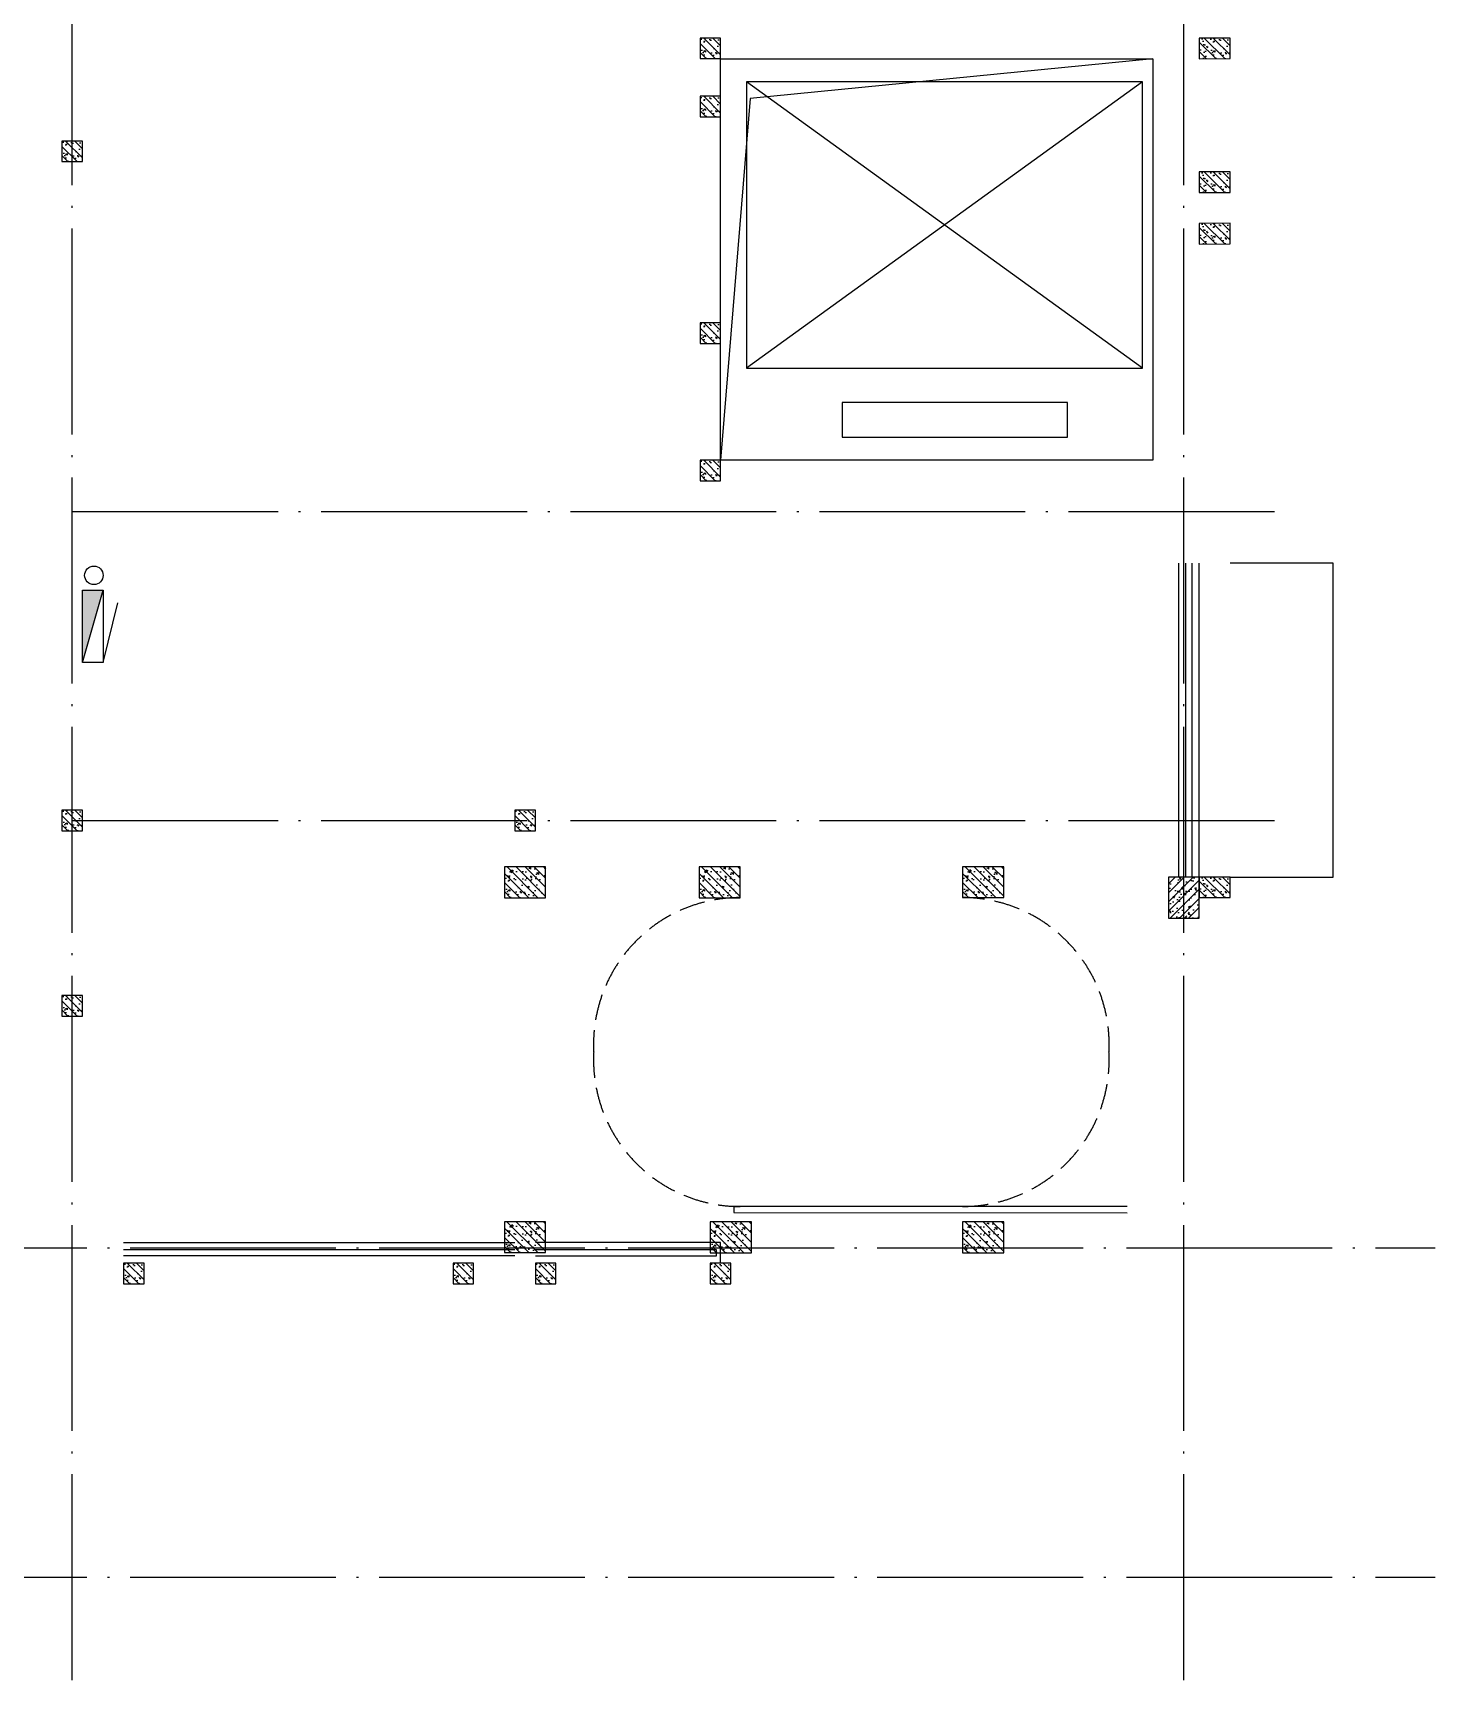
# Model space of a CAD drawing. Extents: x 6843040 to 15500510, y -6507076 to -4940511.
# Drawn here: x 7965534 to 7979156, y -5554702 to -5538702 of the extents above; entities that cross this region are included whole.
import ezdxf

# ---------------------------------------------------------------- set-up
doc = ezdxf.new("R2010")
doc.units = 0
doc.header["$LTSCALE"] = 1000
doc.header["$MEASUREMENT"] = 0
doc.linetypes.add('DASH', pattern=[0.35, 0.25, -0.1])
doc.linetypes.add('DOTE', pattern=[2.42, 2, -0.2, 0.02, -0.2])
for name, color, linetype in [('COLUMN', 10, 'Continuous'), ('DOTE', 8, 'DOTE'), ('E_LINE_6', 11, 'Continuous'), ('EQUIP_消火栓', 7, 'Continuous'), ('EVTR', 2, 'Continuous'), ('FLOOR', 9, 'Continuous'), ('plan-1', 40, 'Continuous'), ('PUB_HATCH', 8, 'Continuous'), ('RAIL', 163, 'Continuous'), ('STAIR', 2, 'Continuous'), ('VPIPE-消防', 1, 'Continuous'), ('建筑细线', 5, 'Continuous')]:
    doc.layers.add(name, color=color, linetype=linetype)

# ---------------------------------------------------------------- blocks, each defined once
blk = doc.blocks.new('1夹层GZ')
at = {"layer": 'PUB_HATCH'}
h = blk.add_hatch(dxfattribs=at)
h.set_pattern_fill('钢筋混凝土', color=256, scale=25, angle=90, style=0)
h.set_pattern_definition([(134.999998, (-1317475.31, -252421.964), (-44.194175, -44.194172), []), (140, (-1317475.31, -252421.96), (15.68804, 179.315045), [18.75, -206.25]), (85, (-1317475.3, -252421.96), (-188.048035, -34.68783), [15, -165]), (190.4514, (-1317474, -252407.02), (-172.35988, 144.62735), [15.93505, -175.28553]), (136.1842, (-1317525.3, -252421.96), (41.37976, 266.81026), [28.125, -309.375]), (186.6356, (-1317521.86, -252399.73), (-243.52946, 233.66568), [23.90257, -262.92825]), (81.1842, (-1317525.3, -252421.96), (-243.52964, 233.6655), [22.5, -247.5]), (111, (-1317512.81, -252396.96), (100.65473, 149.22676), [18.75, -206.25]), (56, (-1317512.8, -252396.96), (-181.28751, 60.82884), [15, -165]), (161.4514, (-1317504.42, -252384.53), (-80.63262, 210.05566), [15.93505, -175.28553]), (127.499998, (-1317475.31, -252421.964), (-83.223463, 3.039967), [0, -163, 0, -167.5, 0, -165.625]), (97.499998, (-1317475.31, -252421.96), (-98.602926, 65.767388), [0, -95.5, 0, -159.25, 0, -63.125]), (57.499998, (-1317475.31, -252477.714), (5.638722, 133.455609), [0, -62.5, 0, -195, 0, -258.75]), (47.499998, (-1317475.31, -252502.71), (-25.02624, 145.796543), [0, -81.25, 0, -129.5, 0, -183.75])])
edge = h.paths.add_edge_path()
edge.add_line((-1011059, 15060), (-1011259, 15060))
edge.add_line((-1011059, 15060), (-1011059, 15260))
edge.add_line((-1011059, 15260), (-1011259, 15260))
edge.add_line((-1011259, 15260), (-1011259, 15060))
h = blk.add_hatch(dxfattribs=at)
h.set_pattern_fill('钢筋混凝土', color=256, scale=25, angle=90, style=0)
h.set_pattern_definition([(134.999998, (-1312525.336, -252421.96), (-44.194175, -44.194172), []), (140, (-1312525.34, -252421.96), (15.68804, 179.315045), [18.75, -206.25]), (85, (-1312525.34, -252421.96), (-188.048035, -34.68783), [15, -165]), (190.4514, (-1312524.03, -252407.02), (-172.35988, 144.62735), [15.93505, -175.28553]), (136.1842, (-1312575.34, -252421.96), (41.37976, 266.81026), [28.125, -309.375]), (186.6356, (-1312571.9, -252399.73), (-243.52946, 233.66568), [23.90257, -262.92825]), (81.1842, (-1312575.34, -252421.96), (-243.52964, 233.6655), [22.5, -247.5]), (111, (-1312562.84, -252396.96), (100.65473, 149.22676), [18.75, -206.25]), (56, (-1312562.84, -252396.96), (-181.28751, 60.82884), [15, -165]), (161.4514, (-1312554.45, -252384.53), (-80.63262, 210.05566), [15.93505, -175.28553]), (127.499998, (-1312525.336, -252421.96), (-83.223463, 3.039967), [0, -163, 0, -167.5, 0, -165.625]), (97.499998, (-1312525.34, -252421.96), (-98.602926, 65.767388), [0, -95.5, 0, -159.25, 0, -63.125]), (57.499998, (-1312525.336, -252477.71), (5.638722, 133.455609), [0, -62.5, 0, -195, 0, -258.75]), (47.499998, (-1312525.34, -252502.71), (-25.02624, 145.796543), [0, -81.25, 0, -129.5, 0, -183.75])])
edge = h.paths.add_edge_path()
edge.add_line((-1006109, 15060), (-1006409, 15059))
edge.add_line((-1006109, 15060), (-1006109, 15260))
edge.add_line((-1006109, 15260), (-1006409, 15259))
edge.add_line((-1006409, 15259), (-1006409, 15059))
h = blk.add_hatch(dxfattribs=at)
h.set_pattern_fill('钢筋混凝土', color=256, scale=25, angle=90, style=0)
h.set_pattern_definition([(134.999998, (-1317475.336, -252987.364), (-44.194175, -44.194172), []), (140, (-1317475.34, -252987.36), (15.68804, 179.315045), [18.75, -206.25]), (85, (-1317475.34, -252987.36), (-188.048035, -34.68783), [15, -165]), (190.4514, (-1317474.03, -252972.42), (-172.35988, 144.62735), [15.93505, -175.28553]), (136.1842, (-1317525.34, -252987.36), (41.37976, 266.81026), [28.125, -309.375]), (186.6356, (-1317521.9, -252965.13), (-243.52946, 233.66568), [23.90257, -262.92825]), (81.1842, (-1317525.34, -252987.36), (-243.52964, 233.6655), [22.5, -247.5]), (111, (-1317512.84, -252962.36), (100.65473, 149.22676), [18.75, -206.25]), (56, (-1317512.84, -252962.36), (-181.28751, 60.82884), [15, -165]), (161.4514, (-1317504.45, -252949.93), (-80.63262, 210.05566), [15.93505, -175.28553]), (127.499998, (-1317475.336, -252987.364), (-83.223463, 3.039967), [0, -163, 0, -167.5, 0, -165.625]), (97.499998, (-1317475.34, -252987.36), (-98.602926, 65.767388), [0, -95.5, 0, -159.25, 0, -63.125]), (57.499998, (-1317475.336, -253043.114), (5.638722, 133.455609), [0, -62.5, 0, -195, 0, -258.75]), (47.499998, (-1317475.34, -253068.11), (-25.02624, 145.796543), [0, -81.25, 0, -129.5, 0, -183.75])])
edge = h.paths.add_edge_path()
edge.add_line((-1011059, 14494), (-1011259, 14494))
edge.add_line((-1011059, 14494), (-1011059, 14694))
edge.add_line((-1011059, 14694), (-1011259, 14694))
edge.add_line((-1011259, 14694), (-1011259, 14494))
h = blk.add_hatch(dxfattribs=at)
h.set_pattern_fill('钢筋混凝土', color=256, scale=25, angle=90, style=0)
h.set_pattern_definition([(134.999998, (-1323675.3, -253422.364), (-44.194175, -44.194172), []), (140, (-1323675.3, -253422.36), (15.68804, 179.315045), [18.75, -206.25]), (85, (-1323675.3, -253422.36), (-188.048035, -34.68783), [15, -165]), (190.4514, (-1323674, -253407.42), (-172.35988, 144.62735), [15.93505, -175.28553]), (136.1842, (-1323725.3, -253422.36), (41.37976, 266.81026), [28.125, -309.375]), (186.6356, (-1323721.85, -253400.13), (-243.52946, 233.66568), [23.90257, -262.92825]), (81.1842, (-1323725.3, -253422.36), (-243.52964, 233.6655), [22.5, -247.5]), (111, (-1323712.8, -253397.36), (100.65473, 149.22676), [18.75, -206.25]), (56, (-1323712.8, -253397.36), (-181.28751, 60.82884), [15, -165]), (161.4514, (-1323704.42, -253384.93), (-80.63262, 210.05566), [15.93505, -175.28553]), (127.499998, (-1323675.3, -253422.364), (-83.223463, 3.039967), [0, -163, 0, -167.5, 0, -165.625]), (97.499998, (-1323675.3, -253422.36), (-98.602926, 65.767388), [0, -95.5, 0, -159.25, 0, -63.125]), (57.499998, (-1323675.3, -253478.114), (5.638722, 133.455609), [0, -62.5, 0, -195, 0, -258.75]), (47.499998, (-1323675.3, -253503.11), (-25.02624, 145.796543), [0, -81.25, 0, -129.5, 0, -183.75])])
edge = h.paths.add_edge_path()
edge.add_line((-1017259, 14059), (-1017459, 14059))
edge.add_line((-1017259, 14059), (-1017259, 14259))
edge.add_line((-1017259, 14259), (-1017459, 14259))
edge.add_line((-1017459, 14259), (-1017459, 14059))
h = blk.add_hatch(dxfattribs=at)
h.set_pattern_fill('钢筋混凝土', color=256, scale=25, angle=90, style=0)
h.set_pattern_definition([(134.999998, (-1312525.336, -253721.966), (-44.194175, -44.194172), []), (140, (-1312525.34, -253721.97), (15.68804, 179.315045), [18.75, -206.25]), (85, (-1312525.34, -253721.97), (-188.048035, -34.68783), [15, -165]), (190.4514, (-1312524.03, -253707.02), (-172.35988, 144.62735), [15.93505, -175.28553]), (136.1842, (-1312575.34, -253721.97), (41.37976, 266.81026), [28.125, -309.375]), (186.6356, (-1312571.9, -253699.73), (-243.52946, 233.66568), [23.90257, -262.92825]), (81.1842, (-1312575.34, -253721.97), (-243.52964, 233.6655), [22.5, -247.5]), (111, (-1312562.84, -253696.97), (100.65473, 149.22676), [18.75, -206.25]), (56, (-1312562.84, -253696.97), (-181.28751, 60.82884), [15, -165]), (161.4514, (-1312554.45, -253684.53), (-80.63262, 210.05566), [15.93505, -175.28553]), (127.499998, (-1312525.336, -253721.966), (-83.223463, 3.039967), [0, -163, 0, -167.5, 0, -165.625]), (97.499998, (-1312525.34, -253721.97), (-98.602926, 65.767388), [0, -95.5, 0, -159.25, 0, -63.125]), (57.499998, (-1312525.336, -253777.716), (5.638722, 133.455609), [0, -62.5, 0, -195, 0, -258.75]), (47.499998, (-1312525.34, -253802.72), (-25.02624, 145.796543), [0, -81.25, 0, -129.5, 0, -183.75])])
edge = h.paths.add_edge_path()
edge.add_line((-1006109, 13760), (-1006409, 13759))
edge.add_line((-1006109, 13760), (-1006109, 13960))
edge.add_line((-1006109, 13960), (-1006409, 13959))
edge.add_line((-1006409, 13959), (-1006409, 13759))
h = blk.add_hatch(dxfattribs=at)
h.set_pattern_fill('钢筋混凝土', color=256, scale=25, angle=90, style=0)
h.set_pattern_definition([(134.999998, (-1312525.336, -254221.966), (-44.194175, -44.194172), []), (140, (-1312525.34, -254221.97), (15.68804, 179.315045), [18.75, -206.25]), (85, (-1312525.34, -254221.97), (-188.048035, -34.68783), [15, -165]), (190.4514, (-1312524.03, -254207.02), (-172.35988, 144.62735), [15.93505, -175.28553]), (136.1842, (-1312575.34, -254221.97), (41.37976, 266.81026), [28.125, -309.375]), (186.6356, (-1312571.9, -254199.73), (-243.52946, 233.66568), [23.90257, -262.92825]), (81.1842, (-1312575.34, -254221.97), (-243.52964, 233.6655), [22.5, -247.5]), (111, (-1312562.84, -254196.97), (100.65473, 149.22676), [18.75, -206.25]), (56, (-1312562.84, -254196.97), (-181.28751, 60.82884), [15, -165]), (161.4514, (-1312554.45, -254184.53), (-80.63262, 210.05566), [15.93505, -175.28553]), (127.499998, (-1312525.336, -254221.966), (-83.223463, 3.039967), [0, -163, 0, -167.5, 0, -165.625]), (97.499998, (-1312525.34, -254221.97), (-98.602926, 65.767388), [0, -95.5, 0, -159.25, 0, -63.125]), (57.499998, (-1312525.336, -254277.716), (5.638722, 133.455609), [0, -62.5, 0, -195, 0, -258.75]), (47.499998, (-1312525.34, -254302.72), (-25.02624, 145.796543), [0, -81.25, 0, -129.5, 0, -183.75])])
edge = h.paths.add_edge_path()
edge.add_line((-1006109, 13260), (-1006409, 13259))
edge.add_line((-1006109, 13260), (-1006109, 13460))
edge.add_line((-1006109, 13460), (-1006409, 13459))
edge.add_line((-1006409, 13459), (-1006409, 13259))
h = blk.add_hatch(dxfattribs=at)
h.set_pattern_fill('钢筋混凝土', color=256, scale=25, angle=90, style=0)
h.set_pattern_definition([(134.999998, (-1317475.336, -255187.364), (-44.194175, -44.194172), []), (140, (-1317475.34, -255187.36), (15.68804, 179.315045), [18.75, -206.25]), (85, (-1317475.34, -255187.36), (-188.048035, -34.68783), [15, -165]), (190.4514, (-1317474.03, -255172.42), (-172.35988, 144.62735), [15.93505, -175.28553]), (136.1842, (-1317525.34, -255187.36), (41.37976, 266.81026), [28.125, -309.375]), (186.6356, (-1317521.9, -255165.13), (-243.52946, 233.66568), [23.90257, -262.92825]), (81.1842, (-1317525.34, -255187.36), (-243.52964, 233.6655), [22.5, -247.5]), (111, (-1317512.84, -255162.36), (100.65473, 149.22676), [18.75, -206.25]), (56, (-1317512.84, -255162.36), (-181.28751, 60.82884), [15, -165]), (161.4514, (-1317504.45, -255149.93), (-80.63262, 210.05566), [15.93505, -175.28553]), (127.499998, (-1317475.336, -255187.364), (-83.223463, 3.039967), [0, -163, 0, -167.5, 0, -165.625]), (97.499998, (-1317475.34, -255187.36), (-98.602926, 65.767388), [0, -95.5, 0, -159.25, 0, -63.125]), (57.499998, (-1317475.336, -255243.114), (5.638722, 133.455609), [0, -62.5, 0, -195, 0, -258.75]), (47.499998, (-1317475.34, -255268.11), (-25.02624, 145.796543), [0, -81.25, 0, -129.5, 0, -183.75])])
edge = h.paths.add_edge_path()
edge.add_line((-1011059, 12294), (-1011259, 12294))
edge.add_line((-1011059, 12294), (-1011059, 12494))
edge.add_line((-1011059, 12494), (-1011259, 12494))
edge.add_line((-1011259, 12494), (-1011259, 12294))
h = blk.add_hatch(dxfattribs=at)
h.set_pattern_fill('钢筋混凝土', color=256, scale=25, angle=90, style=0)
h.set_pattern_definition([(134.999998, (-1317475.31, -256522.364), (-44.194175, -44.194172), []), (140, (-1317475.31, -256522.36), (15.68804, 179.315045), [18.75, -206.25]), (85, (-1317475.3, -256522.36), (-188.048035, -34.68783), [15, -165]), (190.4514, (-1317474, -256507.42), (-172.35988, 144.62735), [15.93505, -175.28553]), (136.1842, (-1317525.3, -256522.36), (41.37976, 266.81026), [28.125, -309.375]), (186.6356, (-1317521.86, -256500.13), (-243.52946, 233.66568), [23.90257, -262.92825]), (81.1842, (-1317525.3, -256522.36), (-243.52964, 233.6655), [22.5, -247.5]), (111, (-1317512.81, -256497.36), (100.65473, 149.22676), [18.75, -206.25]), (56, (-1317512.8, -256497.36), (-181.28751, 60.82884), [15, -165]), (161.4514, (-1317504.42, -256484.93), (-80.63262, 210.05566), [15.93505, -175.28553]), (127.499998, (-1317475.31, -256522.364), (-83.223463, 3.039967), [0, -163, 0, -167.5, 0, -165.625]), (97.499998, (-1317475.31, -256522.36), (-98.602926, 65.767388), [0, -95.5, 0, -159.25, 0, -63.125]), (57.499998, (-1317475.31, -256578.114), (5.638722, 133.455609), [0, -62.5, 0, -195, 0, -258.75]), (47.499998, (-1317475.31, -256603.11), (-25.02624, 145.796543), [0, -81.25, 0, -129.5, 0, -183.75])])
edge = h.paths.add_edge_path()
edge.add_line((-1011059, 10959), (-1011259, 10959))
edge.add_line((-1011059, 10959), (-1011059, 11159))
edge.add_line((-1011059, 11159), (-1011259, 11159))
edge.add_line((-1011259, 11159), (-1011259, 10959))
h = blk.add_hatch(dxfattribs=at)
h.set_pattern_fill('钢筋混凝土', color=256, scale=25, angle=90, style=0)
h.set_pattern_definition([(134.999998, (-1323675.3, -259922.364), (-44.194175, -44.194172), []), (140, (-1323675.3, -259922.36), (15.68804, 179.315045), [18.75, -206.25]), (85, (-1323675.3, -259922.36), (-188.048035, -34.68783), [15, -165]), (190.4514, (-1323674, -259907.42), (-172.35988, 144.62735), [15.93505, -175.28553]), (136.1842, (-1323725.3, -259922.36), (41.37976, 266.81026), [28.125, -309.375]), (186.6356, (-1323721.85, -259900.13), (-243.52946, 233.66568), [23.90257, -262.92825]), (81.1842, (-1323725.3, -259922.36), (-243.52964, 233.6655), [22.5, -247.5]), (111, (-1323712.8, -259897.36), (100.65473, 149.22676), [18.75, -206.25]), (56, (-1323712.8, -259897.36), (-181.28751, 60.82884), [15, -165]), (161.4514, (-1323704.41, -259884.93), (-80.63262, 210.05566), [15.93505, -175.28553]), (127.499998, (-1323675.3, -259922.364), (-83.223463, 3.039967), [0, -163, 0, -167.5, 0, -165.625]), (97.499998, (-1323675.3, -259922.36), (-98.602926, 65.767388), [0, -95.5, 0, -159.25, 0, -63.125]), (57.499998, (-1323675.3, -259978.114), (5.638722, 133.455609), [0, -62.5, 0, -195, 0, -258.75]), (47.499998, (-1323675.3, -260003.11), (-25.02624, 145.796543), [0, -81.25, 0, -129.5, 0, -183.75])])
edge = h.paths.add_edge_path()
edge.add_line((-1017259, 7559), (-1017459, 7559))
edge.add_line((-1017259, 7559), (-1017259, 7759))
edge.add_line((-1017259, 7759), (-1017459, 7759))
edge.add_line((-1017459, 7759), (-1017459, 7559))
h = blk.add_hatch(dxfattribs=at)
h.set_pattern_fill('钢筋混凝土', color=256, scale=25, angle=90, style=0)
h.set_pattern_definition([(134.999998, (-1319275.305, -259922.364), (-44.194175, -44.194172), []), (140, (-1319275.3, -259922.36), (15.68804, 179.315045), [18.75, -206.25]), (85, (-1319275.3, -259922.36), (-188.048035, -34.68783), [15, -165]), (190.4514, (-1319274, -259907.42), (-172.35988, 144.62735), [15.93505, -175.28553]), (136.1842, (-1319325.3, -259922.36), (41.37976, 266.81026), [28.125, -309.375]), (186.6356, (-1319321.86, -259900.13), (-243.52946, 233.66568), [23.90257, -262.92825]), (81.1842, (-1319325.3, -259922.36), (-243.52964, 233.6655), [22.5, -247.5]), (111, (-1319312.8, -259897.36), (100.65473, 149.22676), [18.75, -206.25]), (56, (-1319312.8, -259897.36), (-181.28751, 60.82884), [15, -165]), (161.4514, (-1319304.42, -259884.93), (-80.63262, 210.05566), [15.93505, -175.28553]), (127.499998, (-1319275.305, -259922.364), (-83.223463, 3.039967), [0, -163, 0, -167.5, 0, -165.625]), (97.499998, (-1319275.305, -259922.36), (-98.602926, 65.767388), [0, -95.5, 0, -159.25, 0, -63.125]), (57.499998, (-1319275.305, -259978.114), (5.638722, 133.455609), [0, -62.5, 0, -195, 0, -258.75]), (47.499998, (-1319275.3, -260003.11), (-25.02624, 145.796543), [0, -81.25, 0, -129.5, 0, -183.75])])
edge = h.paths.add_edge_path()
edge.add_line((-1012859, 7559), (-1013059, 7559))
edge.add_line((-1012859, 7559), (-1012859, 7759))
edge.add_line((-1012859, 7759), (-1013059, 7759))
edge.add_line((-1013059, 7759), (-1013059, 7559))
h = blk.add_hatch(dxfattribs=at)
h.set_pattern_fill('钢筋混凝土', color=256, scale=25, angle=90, style=0)
h.set_pattern_definition([(134.999998, (-1319375.265, -260572.364), (-44.194175, -44.194172), []), (140, (-1319375.27, -260572.36), (15.68804, 179.315045), [18.75, -206.25]), (85, (-1319375.27, -260572.36), (-188.048035, -34.68783), [15, -165]), (190.4514, (-1319373.96, -260557.42), (-172.35988, 144.62735), [15.93505, -175.28553]), (136.1842, (-1319425.27, -260572.36), (41.37976, 266.81026), [28.125, -309.375]), (186.6356, (-1319421.82, -260550.13), (-243.52946, 233.66568), [23.90257, -262.92825]), (81.1842, (-1319425.27, -260572.36), (-243.52964, 233.6655), [22.5, -247.5]), (111, (-1319412.77, -260547.36), (100.65473, 149.22676), [18.75, -206.25]), (56, (-1319412.77, -260547.36), (-181.28751, 60.82884), [15, -165]), (161.4514, (-1319404.38, -260534.93), (-80.63262, 210.05566), [15.93505, -175.28553]), (127.499998, (-1319375.265, -260572.364), (-83.223463, 3.039967), [0, -163, 0, -167.5, 0, -165.625]), (97.499998, (-1319375.265, -260572.36), (-98.602926, 65.767388), [0, -95.5, 0, -159.25, 0, -63.125]), (57.499998, (-1319375.265, -260628.114), (5.638722, 133.455609), [0, -62.5, 0, -195, 0, -258.75]), (47.499998, (-1319375.27, -260653.11), (-25.02624, 145.796543), [0, -81.25, 0, -129.5, 0, -183.75])])
edge = h.paths.add_edge_path()
edge.add_line((-1012759, 6909), (-1013159, 6909))
edge.add_line((-1012759, 6909), (-1012759, 7209))
edge.add_line((-1012759, 7209), (-1013159, 7209))
edge.add_line((-1013159, 7209), (-1013159, 6909))
h = blk.add_hatch(dxfattribs=at)
h.set_pattern_fill('钢筋混凝土', color=256, scale=25, angle=90, style=0)
h.set_pattern_definition([(134.999998, (-1317485.3, -260572.364), (-44.194175, -44.194172), []), (140, (-1317485.3, -260572.36), (15.68804, 179.315045), [18.75, -206.25]), (85, (-1317485.3, -260572.36), (-188.048035, -34.68783), [15, -165]), (190.4514, (-1317484, -260557.42), (-172.35988, 144.62735), [15.93505, -175.28553]), (136.1842, (-1317535.3, -260572.36), (41.37976, 266.81026), [28.125, -309.375]), (186.6356, (-1317531.85, -260550.13), (-243.52946, 233.66568), [23.90257, -262.92825]), (81.1842, (-1317535.3, -260572.36), (-243.52964, 233.6655), [22.5, -247.5]), (111, (-1317522.8, -260547.36), (100.65473, 149.22676), [18.75, -206.25]), (56, (-1317522.8, -260547.36), (-181.28751, 60.82884), [15, -165]), (161.4514, (-1317514.41, -260534.93), (-80.63262, 210.05566), [15.93505, -175.28553]), (127.499998, (-1317485.3, -260572.364), (-83.223463, 3.039967), [0, -163, 0, -167.5, 0, -165.625]), (97.499998, (-1317485.3, -260572.36), (-98.602926, 65.767388), [0, -95.5, 0, -159.25, 0, -63.125]), (57.499998, (-1317485.3, -260628.114), (5.638722, 133.455609), [0, -62.5, 0, -195, 0, -258.75]), (47.499998, (-1317485.3, -260653.11), (-25.02624, 145.796543), [0, -81.25, 0, -129.5, 0, -183.75])])
edge = h.paths.add_edge_path()
edge.add_line((-1010869, 6909), (-1011269, 6909))
edge.add_line((-1010869, 6909), (-1010869, 7209))
edge.add_line((-1010869, 7209), (-1011269, 7209))
edge.add_line((-1011269, 7209), (-1011269, 6909))
h = blk.add_hatch(dxfattribs=at)
h.set_pattern_fill('钢筋混凝土', color=256, scale=25, angle=90, style=0)
h.set_pattern_definition([(134.999998, (-1314925.3, -260571.964), (-44.194175, -44.194172), []), (140, (-1314925.3, -260571.96), (15.68804, 179.315045), [18.75, -206.25]), (85, (-1314925.3, -260571.96), (-188.048035, -34.68783), [15, -165]), (190.4514, (-1314924, -260557.02), (-172.35988, 144.62735), [15.93505, -175.28553]), (136.1842, (-1314975.3, -260571.96), (41.37976, 266.81026), [28.125, -309.375]), (186.6356, (-1314971.85, -260549.73), (-243.52946, 233.66568), [23.90257, -262.92825]), (81.1842, (-1314975.3, -260571.96), (-243.52964, 233.6655), [22.5, -247.5]), (111, (-1314962.8, -260546.96), (100.65473, 149.22676), [18.75, -206.25]), (56, (-1314962.8, -260546.96), (-181.28751, 60.82884), [15, -165]), (161.4514, (-1314954.42, -260534.53), (-80.63262, 210.05566), [15.93505, -175.28553]), (127.499998, (-1314925.3, -260571.964), (-83.223463, 3.039967), [0, -163, 0, -167.5, 0, -165.625]), (97.499998, (-1314925.3, -260571.96), (-98.602926, 65.767388), [0, -95.5, 0, -159.25, 0, -63.125]), (57.499998, (-1314925.3, -260627.714), (5.638722, 133.455609), [0, -62.5, 0, -195, 0, -258.75]), (47.499998, (-1314925.3, -260652.71), (-25.02624, 145.796543), [0, -81.25, 0, -129.5, 0, -183.75])])
edge = h.paths.add_edge_path()
edge.add_line((-1008309, 6910), (-1008709, 6910))
edge.add_line((-1008309, 6910), (-1008309, 7210))
edge.add_line((-1008309, 7210), (-1008709, 7210))
edge.add_line((-1008709, 7210), (-1008709, 6910))
h = blk.add_hatch(dxfattribs=at)
h.set_pattern_fill('钢筋混凝土', color=256, scale=25, style=0)
h.set_pattern_definition([(44.999998, (-1274190.475, 313326.38), (-44.194172, 44.194175), []), (50, (-1274190.48, 313326.38), (179.315045, -15.68804), [18.75, -206.25]), (355, (-1274190.48, 313326.38), (-34.68783, 188.048035), [15, -165]), (100.4514, (-1274175.53, 313325.07), (144.62735, 172.35988), [15.93505, -175.28553]), (46.1842, (-1274190.48, 313376.38), (266.81026, -41.37976), [28.125, -309.375]), (96.6356, (-1274168.24, 313372.93), (233.66568, 243.52946), [23.90257, -262.92825]), (351.1842, (-1274190.48, 313376.38), (233.6655, 243.52964), [22.5, -247.5]), (21, (-1274165.48, 313363.88), (149.22676, -100.65473), [18.75, -206.25]), (326, (-1274165.48, 313363.88), (60.82884, 181.28751), [15, -165]), (71.4514, (-1274153.04, 313355.49), (210.05566, 80.63262), [15.93505, -175.28553]), (37.499998, (-1274190.475, 313326.38), (3.039967, 83.223463), [0, -163, 0, -167.5, 0, -165.625]), (7.499998, (-1274190.475, 313326.38), (65.767388, 98.602926), [0, -95.5, 0, -159.25, 0, -63.125]), (327.499998, (-1274246.225, 313326.38), (133.455609, -5.638722), [0, -62.5, 0, -195, 0, -258.75]), (317.499998, (-1274271.23, 313326.38), (145.796543, 25.02624), [0, -81.25, 0, -129.5, 0, -183.75])])
edge = h.paths.add_edge_path()
edge.add_line((-1006709, 6710), (-1006709, 7110))
edge.add_line((-1006709, 6710), (-1006409, 6710))
edge.add_line((-1006409, 6710), (-1006409, 7110))
edge.add_line((-1006409, 7110), (-1006709, 7110))
h = blk.add_hatch(dxfattribs=at)
h.set_pattern_fill('钢筋混凝土', color=256, scale=25, angle=90, style=0)
h.set_pattern_definition([(134.999998, (-1312525.3, -260571.493), (-44.194175, -44.194172), []), (140, (-1312525.3, -260571.5), (15.68804, 179.315045), [18.75, -206.25]), (85, (-1312525.3, -260571.5), (-188.048035, -34.68783), [15, -165]), (190.4514, (-1312524, -260556.55), (-172.35988, 144.62735), [15.93505, -175.28553]), (136.1842, (-1312575.3, -260571.5), (41.37976, 266.81026), [28.125, -309.375]), (186.6356, (-1312571.85, -260549.26), (-243.52946, 233.66568), [23.90257, -262.92825]), (81.1842, (-1312575.3, -260571.5), (-243.52964, 233.6655), [22.5, -247.5]), (111, (-1312562.8, -260546.5), (100.65473, 149.22676), [18.75, -206.25]), (56, (-1312562.8, -260546.5), (-181.28751, 60.82884), [15, -165]), (161.4514, (-1312554.42, -260534.06), (-80.63262, 210.05566), [15.93505, -175.28553]), (127.499998, (-1312525.3, -260571.49), (-83.223463, 3.039967), [0, -163, 0, -167.5, 0, -165.625]), (97.499998, (-1312525.3, -260571.49), (-98.602926, 65.767388), [0, -95.5, 0, -159.25, 0, -63.125]), (57.499998, (-1312525.3, -260627.24), (5.638722, 133.455609), [0, -62.5, 0, -195, 0, -258.75]), (47.499998, (-1312525.3, -260652.24), (-25.02624, 145.796543), [0, -81.25, 0, -129.5, 0, -183.75])])
edge = h.paths.add_edge_path()
edge.add_line((-1006109, 6910), (-1006409, 6910))
edge.add_line((-1006109, 6910), (-1006109, 7110))
edge.add_line((-1006109, 7110), (-1006409, 7110))
edge.add_line((-1006409, 7110), (-1006409, 6910))
h = blk.add_hatch(dxfattribs=at)
h.set_pattern_fill('钢筋混凝土', color=256, scale=25, angle=90, style=0)
h.set_pattern_definition([(134.999998, (-1323675.3, -261722.364), (-44.194175, -44.194172), []), (140, (-1323675.3, -261722.36), (15.68804, 179.315045), [18.75, -206.25]), (85, (-1323675.3, -261722.36), (-188.048035, -34.68783), [15, -165]), (190.4514, (-1323674, -261707.42), (-172.35988, 144.62735), [15.93505, -175.28553]), (136.1842, (-1323725.3, -261722.36), (41.37976, 266.81026), [28.125, -309.375]), (186.6356, (-1323721.85, -261700.13), (-243.52946, 233.66568), [23.90257, -262.92825]), (81.1842, (-1323725.3, -261722.36), (-243.52964, 233.6655), [22.5, -247.5]), (111, (-1323712.8, -261697.36), (100.65473, 149.22676), [18.75, -206.25]), (56, (-1323712.8, -261697.36), (-181.28751, 60.82884), [15, -165]), (161.4514, (-1323704.41, -261684.93), (-80.63262, 210.05566), [15.93505, -175.28553]), (127.499998, (-1323675.3, -261722.364), (-83.223463, 3.039967), [0, -163, 0, -167.5, 0, -165.625]), (97.499998, (-1323675.3, -261722.36), (-98.602926, 65.767388), [0, -95.5, 0, -159.25, 0, -63.125]), (57.499998, (-1323675.3, -261778.114), (5.638722, 133.455609), [0, -62.5, 0, -195, 0, -258.75]), (47.499998, (-1323675.3, -261803.11), (-25.02624, 145.796543), [0, -81.25, 0, -129.5, 0, -183.75])])
edge = h.paths.add_edge_path()
edge.add_line((-1017259, 5759), (-1017459, 5759))
edge.add_line((-1017259, 5759), (-1017259, 5959))
edge.add_line((-1017259, 5959), (-1017459, 5959))
edge.add_line((-1017459, 5959), (-1017459, 5759))
h = blk.add_hatch(dxfattribs=at)
h.set_pattern_fill('钢筋混凝土', color=256, scale=25, angle=90, style=0)
h.set_pattern_definition([(134.999998, (-1319375.265, -264019.66), (-44.194175, -44.194172), []), (140, (-1319375.27, -264019.66), (15.68804, 179.315045), [18.75, -206.25]), (85, (-1319375.27, -264019.66), (-188.048035, -34.68783), [15, -165]), (190.4514, (-1319373.96, -264004.72), (-172.35988, 144.62735), [15.93505, -175.28553]), (136.1842, (-1319425.27, -264019.66), (41.37976, 266.81026), [28.125, -309.375]), (186.6356, (-1319421.82, -263997.42), (-243.52946, 233.66568), [23.90257, -262.92825]), (81.1842, (-1319425.27, -264019.66), (-243.52964, 233.6655), [22.5, -247.5]), (111, (-1319412.77, -263994.66), (100.65473, 149.22676), [18.75, -206.25]), (56, (-1319412.77, -263994.66), (-181.28751, 60.82884), [15, -165]), (161.4514, (-1319404.38, -263982.22), (-80.63262, 210.05566), [15.93505, -175.28553]), (127.499998, (-1319375.265, -264019.66), (-83.223463, 3.039967), [0, -163, 0, -167.5, 0, -165.625]), (97.499998, (-1319375.265, -264019.66), (-98.602926, 65.767388), [0, -95.5, 0, -159.25, 0, -63.125]), (57.499998, (-1319375.265, -264075.41), (5.638722, 133.455609), [0, -62.5, 0, -195, 0, -258.75]), (47.499998, (-1319375.27, -264100.41), (-25.02624, 145.796543), [0, -81.25, 0, -129.5, 0, -183.75])])
edge = h.paths.add_edge_path()
edge.add_line((-1012759, 3462), (-1013159, 3462))
edge.add_line((-1012759, 3462), (-1012759, 3762))
edge.add_line((-1012759, 3762), (-1013159, 3762))
edge.add_line((-1013159, 3762), (-1013159, 3462))
h = blk.add_hatch(dxfattribs=at)
h.set_pattern_fill('钢筋混凝土', color=256, scale=25, angle=90, style=0)
h.set_pattern_definition([(134.999998, (-1317375.304, -264021.964), (-44.194175, -44.194172), []), (140, (-1317375.3, -264021.96), (15.68804, 179.315045), [18.75, -206.25]), (85, (-1317375.3, -264021.96), (-188.048035, -34.68783), [15, -165]), (190.4514, (-1317374, -264007.02), (-172.35988, 144.62735), [15.93505, -175.28553]), (136.1842, (-1317425.3, -264021.96), (41.37976, 266.81026), [28.125, -309.375]), (186.6356, (-1317421.86, -263999.73), (-243.52946, 233.66568), [23.90257, -262.92825]), (81.1842, (-1317425.3, -264021.96), (-243.52964, 233.6655), [22.5, -247.5]), (111, (-1317412.8, -263996.96), (100.65473, 149.22676), [18.75, -206.25]), (56, (-1317412.8, -263996.96), (-181.28751, 60.82884), [15, -165]), (161.4514, (-1317404.42, -263984.53), (-80.63262, 210.05566), [15.93505, -175.28553]), (127.499998, (-1317375.304, -264021.964), (-83.223463, 3.039967), [0, -163, 0, -167.5, 0, -165.625]), (97.499998, (-1317375.304, -264021.96), (-98.602926, 65.767388), [0, -95.5, 0, -159.25, 0, -63.125]), (57.499998, (-1317375.304, -264077.714), (5.638722, 133.455609), [0, -62.5, 0, -195, 0, -258.75]), (47.499998, (-1317375.3, -264102.71), (-25.02624, 145.796543), [0, -81.25, 0, -129.5, 0, -183.75])])
edge = h.paths.add_edge_path()
edge.add_line((-1010759, 3460), (-1011159, 3460))
edge.add_line((-1010759, 3460), (-1010759, 3760))
edge.add_line((-1010759, 3760), (-1011159, 3760))
edge.add_line((-1011159, 3760), (-1011159, 3460))
h = blk.add_hatch(dxfattribs=at)
h.set_pattern_fill('钢筋混凝土', color=256, scale=25, angle=90, style=0)
h.set_pattern_definition([(134.999998, (-1314925.3, -264021.964), (-44.194175, -44.194172), []), (140, (-1314925.3, -264021.96), (15.68804, 179.315045), [18.75, -206.25]), (85, (-1314925.3, -264021.96), (-188.048035, -34.68783), [15, -165]), (190.4514, (-1314924, -264007.02), (-172.35988, 144.62735), [15.93505, -175.28553]), (136.1842, (-1314975.3, -264021.96), (41.37976, 266.81026), [28.125, -309.375]), (186.6356, (-1314971.85, -263999.73), (-243.52946, 233.66568), [23.90257, -262.92825]), (81.1842, (-1314975.3, -264021.96), (-243.52964, 233.6655), [22.5, -247.5]), (111, (-1314962.8, -263996.96), (100.65473, 149.22676), [18.75, -206.25]), (56, (-1314962.8, -263996.96), (-181.28751, 60.82884), [15, -165]), (161.4514, (-1314954.41, -263984.53), (-80.63262, 210.05566), [15.93505, -175.28553]), (127.499998, (-1314925.3, -264021.964), (-83.223463, 3.039967), [0, -163, 0, -167.5, 0, -165.625]), (97.499998, (-1314925.3, -264021.96), (-98.602926, 65.767388), [0, -95.5, 0, -159.25, 0, -63.125]), (57.499998, (-1314925.3, -264077.714), (5.638722, 133.455609), [0, -62.5, 0, -195, 0, -258.75]), (47.499998, (-1314925.3, -264102.71), (-25.02624, 145.796543), [0, -81.25, 0, -129.5, 0, -183.75])])
edge = h.paths.add_edge_path()
edge.add_line((-1008309, 3460), (-1008709, 3460))
edge.add_line((-1008309, 3460), (-1008309, 3760))
edge.add_line((-1008309, 3760), (-1008709, 3760))
edge.add_line((-1008709, 3760), (-1008709, 3460))
h = blk.add_hatch(dxfattribs=at)
h.set_pattern_fill('钢筋混凝土', color=256, scale=25, angle=90, style=0)
h.set_pattern_definition([(134.999998, (-1323075.3, -264321.964), (-44.194175, -44.194172), []), (140, (-1323075.3, -264321.96), (15.68804, 179.315045), [18.75, -206.25]), (85, (-1323075.3, -264321.96), (-188.048035, -34.68783), [15, -165]), (190.4514, (-1323074, -264307.02), (-172.35988, 144.62735), [15.93505, -175.28553]), (136.1842, (-1323125.3, -264321.96), (41.37976, 266.81026), [28.125, -309.375]), (186.6356, (-1323121.85, -264299.73), (-243.52946, 233.66568), [23.90257, -262.92825]), (81.1842, (-1323125.3, -264321.96), (-243.52964, 233.6655), [22.5, -247.5]), (111, (-1323112.8, -264296.96), (100.65473, 149.22676), [18.75, -206.25]), (56, (-1323112.8, -264296.96), (-181.28751, 60.82884), [15, -165]), (161.4514, (-1323104.41, -264284.53), (-80.63262, 210.05566), [15.93505, -175.28553]), (127.499998, (-1323075.3, -264321.964), (-83.223463, 3.039967), [0, -163, 0, -167.5, 0, -165.625]), (97.499998, (-1323075.3, -264321.96), (-98.602926, 65.767388), [0, -95.5, 0, -159.25, 0, -63.125]), (57.499998, (-1323075.3, -264377.714), (5.638722, 133.455609), [0, -62.5, 0, -195, 0, -258.75]), (47.499998, (-1323075.3, -264402.71), (-25.02624, 145.796543), [0, -81.25, 0, -129.5, 0, -183.75])])
edge = h.paths.add_edge_path()
edge.add_line((-1016659, 3160), (-1016859, 3160))
edge.add_line((-1016659, 3160), (-1016659, 3360))
edge.add_line((-1016659, 3360), (-1016859, 3360))
edge.add_line((-1016859, 3360), (-1016859, 3160))
h = blk.add_hatch(dxfattribs=at)
h.set_pattern_fill('钢筋混凝土', color=256, scale=25, angle=90, style=0)
h.set_pattern_definition([(134.999998, (-1319875.3, -264321.964), (-44.194175, -44.194172), []), (140, (-1319875.3, -264321.96), (15.68804, 179.315045), [18.75, -206.25]), (85, (-1319875.3, -264321.96), (-188.048035, -34.68783), [15, -165]), (190.4514, (-1319874, -264307.02), (-172.35988, 144.62735), [15.93505, -175.28553]), (136.1842, (-1319925.3, -264321.96), (41.37976, 266.81026), [28.125, -309.375]), (186.6356, (-1319921.85, -264299.73), (-243.52946, 233.66568), [23.90257, -262.92825]), (81.1842, (-1319925.3, -264321.96), (-243.52964, 233.6655), [22.5, -247.5]), (111, (-1319912.8, -264296.96), (100.65473, 149.22676), [18.75, -206.25]), (56, (-1319912.8, -264296.96), (-181.28751, 60.82884), [15, -165]), (161.4514, (-1319904.41, -264284.53), (-80.63262, 210.05566), [15.93505, -175.28553]), (127.499998, (-1319875.3, -264321.964), (-83.223463, 3.039967), [0, -163, 0, -167.5, 0, -165.625]), (97.499998, (-1319875.3, -264321.96), (-98.602926, 65.767388), [0, -95.5, 0, -159.25, 0, -63.125]), (57.499998, (-1319875.3, -264377.714), (5.638722, 133.455609), [0, -62.5, 0, -195, 0, -258.75]), (47.499998, (-1319875.3, -264402.71), (-25.02624, 145.796543), [0, -81.25, 0, -129.5, 0, -183.75])])
edge = h.paths.add_edge_path()
edge.add_line((-1013459, 3160), (-1013659, 3160))
edge.add_line((-1013459, 3160), (-1013459, 3360))
edge.add_line((-1013459, 3360), (-1013659, 3360))
edge.add_line((-1013659, 3360), (-1013659, 3160))
h = blk.add_hatch(dxfattribs=at)
h.set_pattern_fill('钢筋混凝土', color=256, scale=25, angle=90, style=0)
h.set_pattern_definition([(134.999998, (-1319075.34, -264321.964), (-44.194175, -44.194172), []), (140, (-1319075.34, -264321.96), (15.68804, 179.315045), [18.75, -206.25]), (85, (-1319075.34, -264321.96), (-188.048035, -34.68783), [15, -165]), (190.4514, (-1319074.04, -264307.02), (-172.35988, 144.62735), [15.93505, -175.28553]), (136.1842, (-1319125.34, -264321.96), (41.37976, 266.81026), [28.125, -309.375]), (186.6356, (-1319121.9, -264299.73), (-243.52946, 233.66568), [23.90257, -262.92825]), (81.1842, (-1319125.34, -264321.96), (-243.52964, 233.6655), [22.5, -247.5]), (111, (-1319112.84, -264296.96), (100.65473, 149.22676), [18.75, -206.25]), (56, (-1319112.84, -264296.96), (-181.28751, 60.82884), [15, -165]), (161.4514, (-1319104.45, -264284.53), (-80.63262, 210.05566), [15.93505, -175.28553]), (127.499998, (-1319075.34, -264321.964), (-83.223463, 3.039967), [0, -163, 0, -167.5, 0, -165.625]), (97.499998, (-1319075.34, -264321.96), (-98.602926, 65.767388), [0, -95.5, 0, -159.25, 0, -63.125]), (57.499998, (-1319075.34, -264377.714), (5.638722, 133.455609), [0, -62.5, 0, -195, 0, -258.75]), (47.499998, (-1319075.34, -264402.71), (-25.02624, 145.796543), [0, -81.25, 0, -129.5, 0, -183.75])])
edge = h.paths.add_edge_path()
edge.add_line((-1012659, 3160), (-1012859, 3160))
edge.add_line((-1012659, 3160), (-1012659, 3360))
edge.add_line((-1012659, 3360), (-1012859, 3360))
edge.add_line((-1012859, 3360), (-1012859, 3160))
h = blk.add_hatch(dxfattribs=at)
h.set_pattern_fill('钢筋混凝土', color=256, scale=25, angle=90, style=0)
h.set_pattern_definition([(134.999998, (-1317375.3, -264321.964), (-44.194175, -44.194172), []), (140, (-1317375.3, -264321.96), (15.68804, 179.315045), [18.75, -206.25]), (85, (-1317375.3, -264321.96), (-188.048035, -34.68783), [15, -165]), (190.4514, (-1317374, -264307.02), (-172.35988, 144.62735), [15.93505, -175.28553]), (136.1842, (-1317425.3, -264321.96), (41.37976, 266.81026), [28.125, -309.375]), (186.6356, (-1317421.85, -264299.73), (-243.52946, 233.66568), [23.90257, -262.92825]), (81.1842, (-1317425.3, -264321.96), (-243.52964, 233.6655), [22.5, -247.5]), (111, (-1317412.8, -264296.96), (100.65473, 149.22676), [18.75, -206.25]), (56, (-1317412.8, -264296.96), (-181.28751, 60.82884), [15, -165]), (161.4514, (-1317404.41, -264284.53), (-80.63262, 210.05566), [15.93505, -175.28553]), (127.499998, (-1317375.3, -264321.964), (-83.223463, 3.039967), [0, -163, 0, -167.5, 0, -165.625]), (97.499998, (-1317375.3, -264321.96), (-98.602926, 65.767388), [0, -95.5, 0, -159.25, 0, -63.125]), (57.499998, (-1317375.3, -264377.714), (5.638722, 133.455609), [0, -62.5, 0, -195, 0, -258.75]), (47.499998, (-1317375.3, -264402.71), (-25.02624, 145.796543), [0, -81.25, 0, -129.5, 0, -183.75])])
edge = h.paths.add_edge_path()
edge.add_line((-1010959, 3160), (-1011159, 3160))
edge.add_line((-1010959, 3160), (-1010959, 3360))
edge.add_line((-1010959, 3360), (-1011159, 3360))
edge.add_line((-1011159, 3360), (-1011159, 3160))
at = {"layer": 'COLUMN'}
for points in [[(-1011259, 15060), (-1011059, 15060), (-1011059, 15260), (-1011259, 15260)], [(-1006409, 15059), (-1006109, 15060), (-1006109, 15260), (-1006409, 15259)], [(-1011259, 14494), (-1011059, 14494), (-1011059, 14694), (-1011259, 14694)], [(-1017459, 14059), (-1017259, 14059), (-1017259, 14259), (-1017459, 14259)], [(-1006409, 13759), (-1006109, 13760), (-1006109, 13960), (-1006409, 13959)], [(-1006409, 13259), (-1006109, 13260), (-1006109, 13460), (-1006409, 13459)], [(-1011259, 12294), (-1011059, 12294), (-1011059, 12494), (-1011259, 12494)], [(-1011259, 10959), (-1011059, 10959), (-1011059, 11159), (-1011259, 11159)], [(-1017459, 7559), (-1017259, 7559), (-1017259, 7759), (-1017459, 7759)], [(-1013059, 7559), (-1012859, 7559), (-1012859, 7759), (-1013059, 7759)], [(-1013159, 6909), (-1012759, 6909), (-1012759, 7209), (-1013159, 7209)], [(-1011269, 6909), (-1010869, 6909), (-1010869, 7209), (-1011269, 7209)], [(-1008709, 6910), (-1008309, 6910), (-1008309, 7210), (-1008709, 7210)], [(-1006709, 7110), (-1006709, 6710), (-1006409, 6710), (-1006409, 7110)], [(-1006409, 6910), (-1006109, 6910), (-1006109, 7110), (-1006409, 7110)], [(-1017459, 5759), (-1017259, 5759), (-1017259, 5959), (-1017459, 5959)], [(-1013159, 3462), (-1012759, 3462), (-1012759, 3762), (-1013159, 3762)], [(-1011159, 3460), (-1010759, 3460), (-1010759, 3760), (-1011159, 3760)], [(-1008709, 3460), (-1008309, 3460), (-1008309, 3760), (-1008709, 3760)], [(-1016859, 3160), (-1016659, 3160), (-1016659, 3360), (-1016859, 3360)], [(-1013659, 3160), (-1013459, 3160), (-1013459, 3360), (-1013659, 3360)], [(-1012859, 3160), (-1012659, 3160), (-1012659, 3360), (-1012859, 3360)], [(-1011159, 3160), (-1010959, 3160), (-1010959, 3360), (-1011159, 3360)]]:
    blk.add_lwpolyline(points, close=True, dxfattribs=at)
blk = doc.blocks.new('$TWTSYS$00000508')
for p, q in [((-0.5, 0.5), (0.324, 1.224)), ((-0.5, 0.5), (-0.5, -0.5)), ((-0.5, -0.5), (0.5, 0.5)), ((0.5, 0.5), (-0.5, 0.5)), ((0.5, -0.5), (0.5, 0.5)), ((-0.5, -0.5), (0.5, -0.5))]:
    blk.add_line(p, q)
blk.add_solid([(0.5, -0.5), (0.5, 0.5), (-0.5, -0.5)])
blk = doc.blocks.new('一层夹层排水消防0922')
at = {"layer": 'VPIPE-消防'}
blk.add_circle((7966126, -5543971), 90, dxfattribs=at)
at = {"layer": 'EQUIP_消火栓', "xscale": 700, "yscale": -200, "zscale": 700, "rotation": 90.00000500895635}
blk.add_blockref('$TWTSYS$00000508', (7966115, -5544466), dxfattribs=at)

msp = doc.modelspace()

# ---------------------------------------------------------------- linework, layer by layer
msp.add_lwpolyline([(7977164.9, -5546901.5), (7978164.9, -5546901.5), (7978164.9, -5543852), (7977164.9, -5543852)])
at = {"layer": 'DOTE'}
for p, q in [((7965914.9, -5554702), (7965914.9, -5485702.5)), ((7976714.9, -5554702), (7976714.9, -5485702.5)), ((7965914.9, -5543352.4), (7977714.9, -5543352.4)), ((7965914.9, -5546352.4), (7977714.9, -5546352.4)), ((7838217, -5550502), (7979155.8, -5550502)), ((7838217, -5553702), (7979155.8, -5553702))]:
    msp.add_line(p, q, dxfattribs=at)
at = {"layer": 'E_LINE_6'}
msp.add_lwpolyline([(7976414.9, -5538952.4), (7976414.9, -5542852.4), (7972214.9, -5542852.4), (7972214.9, -5538952.4), (7976414.9, -5538952.4), (7972503.3, -5539338.7), (7972214.9, -5542852.4)], dxfattribs=at)
at = {"layer": 'EVTR'}
for p, q in [((7976314.9, -5541957.4), (7972464.9, -5539177.4)), ((7976314.9, -5539177.4), (7972464.9, -5541957.4))]:
    msp.add_line(p, q, dxfattribs=at)
for points in [[(7976314.9, -5539177.4), (7972464.9, -5539177.4), (7972464.9, -5541957.4), (7976314.9, -5541957.4)], [(7975584.9, -5542292.4), (7973394.9, -5542292.4), (7973394.9, -5542627.4), (7975584.9, -5542627.4)]]:
    msp.add_lwpolyline(points, close=True, dxfattribs=at)
at = {"layer": 'FLOOR'}
for points in [[(7976665, -5546901.1), (7976665, -5543852)], [(7976864.9, -5546901.1), (7976864.9, -5543852)], [(7966414.9, -5550452), (7970215, -5550452)], [(7972214.9, -5550652), (7972214.9, -5550452), (7970415, -5550452)]]:
    msp.add_lwpolyline(points, dxfattribs=at)
at = {"layer": 'FLOOR', "linetype": 'DASH'}
for points in [[(7972404.9, -5550101.5, -0.4297216), (7970981.9, -5548601.5, -0.4297216), (7972404.9, -5547101.5)], [(7974564.9, -5550101.5, 0.4297216), (7975988, -5548601.5, 0.4297216), (7974564.9, -5547101.5)]]:
    msp.add_lwpolyline(points, format="xyb", dxfattribs=at)
at = {"layer": 'RAIL'}
for points in [[(7976735, -5546901.1), (7976735, -5543852)], [(7976795, -5546901.1), (7976795, -5543852)], [(7970215, -5550522), (7966414.9, -5550522)], [(7970215, -5550582), (7966414.9, -5550582)], [(7970415, -5550582), (7972174.9, -5550582), (7972174.9, -5550522), (7970415, -5550522)]]:
    msp.add_lwpolyline(points, dxfattribs=at)
at = {"layer": 'STAIR'}
msp.add_lwpolyline([(7976164.8, -5550102.8), (7972344.8, -5550101.5), (7972344.8, -5550161.5), (7976164.8, -5550162.8)], dxfattribs=at)

# ---------------------------------------------------------------- block references
at = {"layer": 'plan-1'}
msp.add_blockref('一层夹层排水消防0922', (0, 0), dxfattribs=at)
at = {"layer": '建筑细线'}
msp.add_blockref('1夹层GZ', (8983273.9, -5554011.6), dxfattribs=at)

doc.saveas('drawing.dxf')
